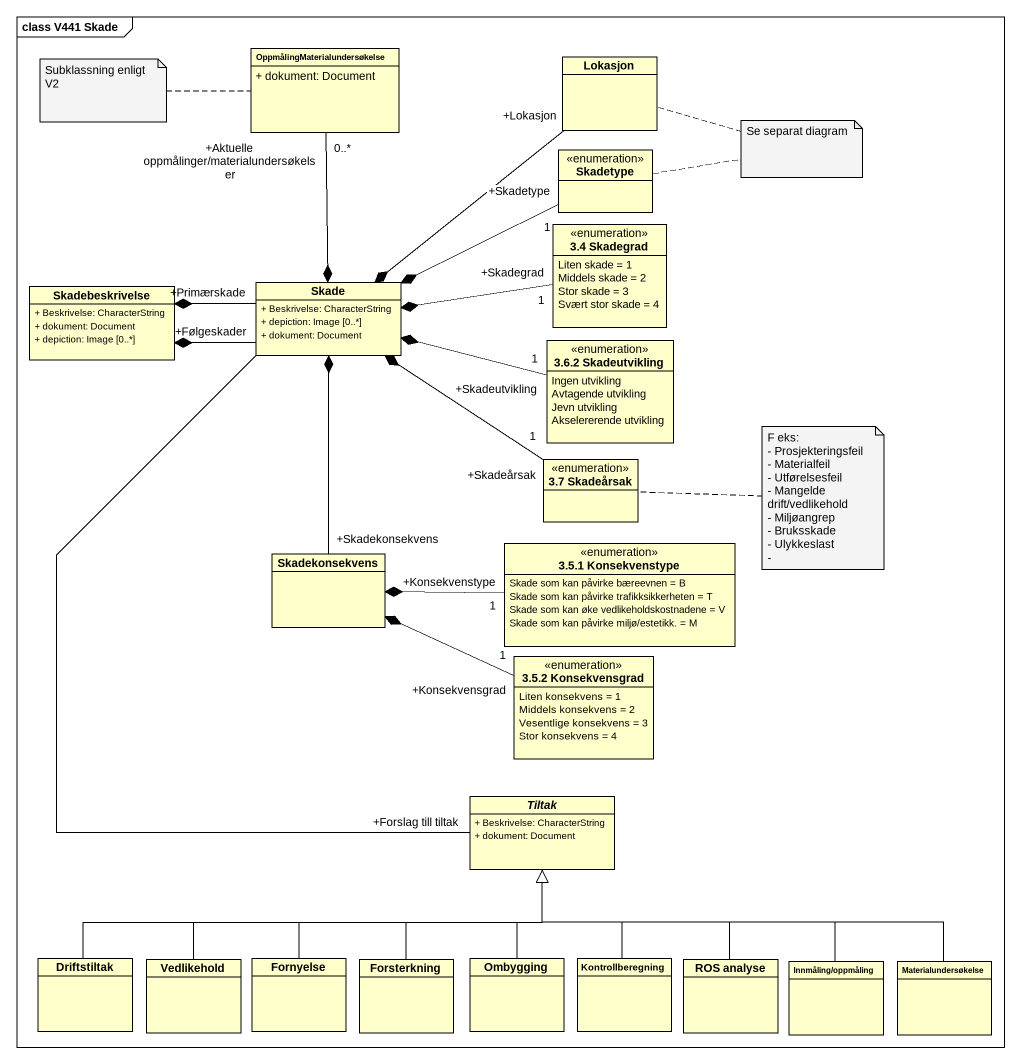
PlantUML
@startuml
mainframe class V441 Skade
hide circle
hide empty members
skinparam classAttributeIconSize 0
class "OppmålingMaterialundersøkelse" as OppmålingMaterialundersøkels {
  + dokument: Document
}
class Lokasjon
enum Skadetype
enum "3.4 Skadegrad" as e3_4_Skadegrad {
  Liten skade = 1
  Middels skade = 2
  Stor skade = 3
  Svært stor skade = 4
}
class Skadebeskrivelse {
  + Beskrivelse: CharacterString
  + dokument: Document
  + depiction: Image [0..*]
}
class Skade {
  + Beskrivelse: CharacterString
  + depiction: Image [0..*]
  + dokument: Document
}
enum "3.6.2 Skadeutvikling" as e3_6_2_Skadeutvikling {
  Ingen utvikling
  Avtagende utvikling
  Jevn utvikling
  Akselererende utvikling
}
enum "3.7 Skadeårsak" as e3_7_Skadeårsak
class Skadekonsekvens
enum "3.5.1 Konsekvenstype" as e3_5_1_Konsekvenstype {
  Skade som kan påvirke bæreevnen = B
  Skade som kan påvirke trafikksikkerheten = T
  Skade som kan øke vedlikeholdskostnadene = V
  Skade som kan påvirke miljø/estetikk. = M
}
enum "3.5.2 Konsekvensgrad" as e3_5_2_Konsekvensgrad {
  Liten konsekvens = 1
  Middels konsekvens = 2
  Vesentlige konsekvens = 3
  Stor konsekvens = 4
}
abstract class Tiltak {
  + Beskrivelse: CharacterString
  + dokument: Document
}
class Driftstiltak
class Vedlikehold
class Fornyelse
class Forsterkning
class Ombygging
class Kontrollberegning
class "ROS analyse" as ROS_analyse
class "Innmåling/oppmåling" as Innmåling_oppmåling
class Materialundersøkelse
OppmålingMaterialundersøkels "+Aktuelle oppmålinger/materialundersøkelser\n0..*" --* Skade
Lokasjon "+Lokasjon" --* Skade
Skadetype "+Skadetype\n1" -left-* Skade
e3_4_Skadegrad "+Skadegrad\n1" -left-* Skade
Skade "+Primærskade" -left-* Skadebeskrivelse
Skade "+Følgeskader" -left-* Skadebeskrivelse
e3_6_2_Skadeutvikling "+Skadeutvikling\n1" -left-* Skade
e3_7_Skadeårsak "+Skadeårsak\n1" -up-* Skade
Skadekonsekvens "+Skadekonsekvens" -up-* Skade
e3_5_1_Konsekvenstype "+Konsekvenstype\n1" -left-* Skadekonsekvens
e3_5_2_Konsekvensgrad "+Konsekvensgrad\n1" -left-* Skadekonsekvens
Tiltak "+Forslag till tiltak" -up- Skade
Driftstiltak -right-|> Tiltak
Vedlikehold -right-|> Tiltak
Fornyelse -up-|> Tiltak
Forsterkning -up-|> Tiltak
Ombygging -up-|> Tiltak
Kontrollberegning -up-|> Tiltak
ROS_analyse -up-|> Tiltak
Innmåling_oppmåling -left-|> Tiltak
Materialundersøkelse -left-|> Tiltak
note left of OppmålingMaterialundersøkels : Subklassning enligt V2
note as N2
  Se separat diagram
end note
N2 .. Skadetype
N2 .. Lokasjon
note right of e3_7_Skadeårsak
  F eks:
  - Prosjekteringsfeil
  - Materialfeil
  - Utførelsesfeil
  - Mangelde drift/vedlikehold
  - Miljøangrep
  - Bruksskade
  - Ulykkeslast
  -
end note
@enduml
